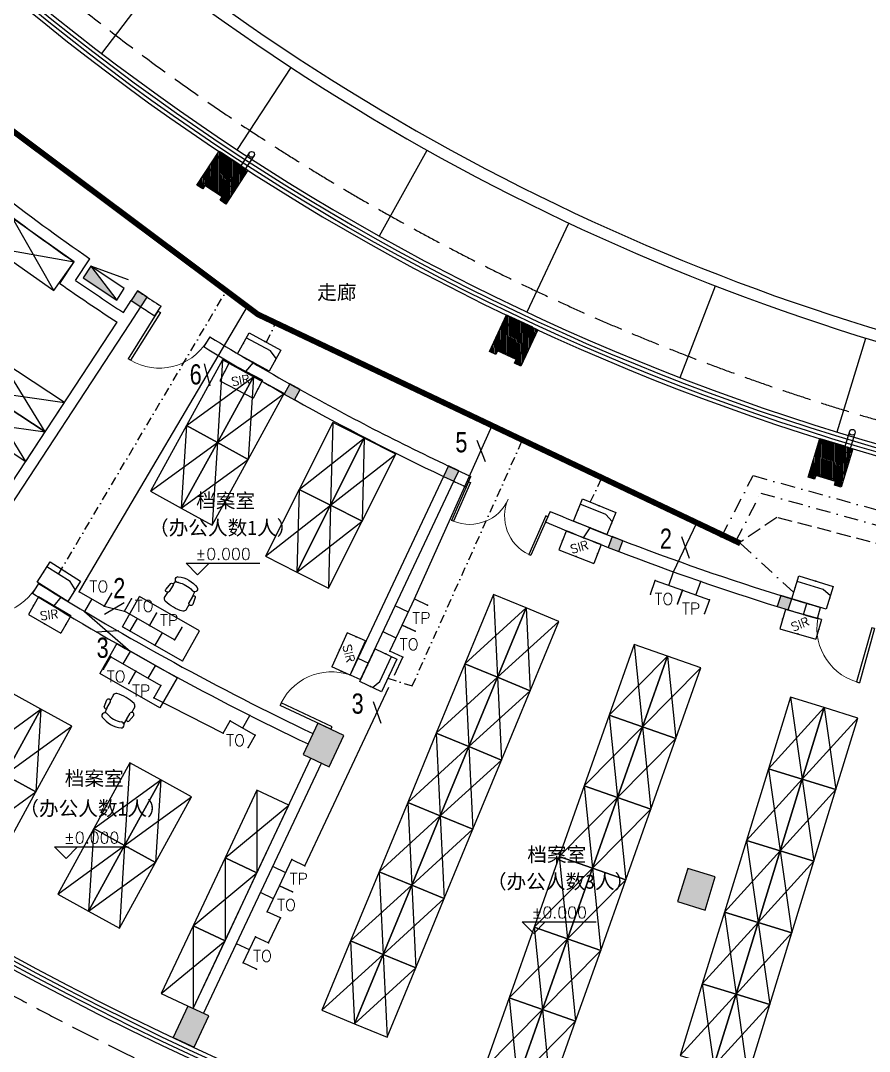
# Model space of a CAD drawing. Extents: x 13680 to 1640314, y -473492 to 65390.
# Drawn here: x 1325058 to 1339784, y -351461 to -333585 of the extents above; entities that cross this region are included whole.
import ezdxf
from ezdxf.enums import TextEntityAlignment as Align

# ---------------------------------------------------------------- set-up
doc = ezdxf.new("R2010")
doc.units = 0
doc.header["$LTSCALE"] = 1000
doc.header["$MEASUREMENT"] = 0
doc.linetypes.add('DASH', pattern=[0.35, 0.25, -0.1])
doc.linetypes.add('DASHDOT', pattern=[1, 0.5, -0.25, 0, -0.25])
for name, color, linetype in [('0-桥架', 120, 'Continuous'), ('AXIS', 1, 'Continuous'), ('COLUMN', 255, 'Continuous'), ('DIM-照明', 3, 'Continuous'), ('DM', 1, 'Continuous'), ('door', 2, 'Continuous'), ('EQUIP-通讯', 6, 'Continuous'), ('HATCH', 8, 'Continuous'), ('PUB_HATCH', 8, 'Continuous'), ('S-提资20140812', 6, 'Continuous'), ('S-消防器材提资', 2, 'Continuous'), ('TEL_TEXT', 7, 'Continuous'), ('VPIPE-雨水', 4, 'DASH'), ('WALL', 255, 'Continuous'), ('WINDOW', 2, 'Continuous'), ('WINDOW_GROUND', 21, 'Continuous'), ('WIRE-照明', 120, 'Continuous'), ('室外建筑', 8, 'Continuous'), ('装修家具', 8, 'Continuous'), ('装修家具2', 8, 'Continuous')]:
    doc.layers.add(name, color=color, linetype=linetype)
doc.layers.add('04071 FF-TXT', color=3, linetype='Continuous', lineweight=25)
doc.styles.add('_TCH_DIM_T3', font='SIMPLEX', dxfattribs={"width": 0.705882, "bigfont": 'GBCBIG'})
doc.styles.add('_TEL_DIM', font='SIMPLEX', dxfattribs={"width": 0.8, "height": 3.5, "bigfont": 'HZTXT'})
doc.styles.add('IN-C', font='')
doc.styles.add('IN-E', font='simplex.shx')
doc.styles.get("Standard").update_dxf_attribs({"font": 'haiwenrs.shx', "bigfont": 'hztxt.shx'})
doc.styles.get('IN-C').set_extended_font_data('SimSun')
doc.dimstyles.new('_TCH_ARROW&&100', dxfattribs={"dimtxt": 297.5, "dimasz": 200, "dimexe": 250, "dimexo": 300, "dimgap": 126.25, "dimtad": 1, "dimdec": 0, "dimzin": 0, "dimdsep": 46, "dimtxsty": '_TCH_DIM_T3', "dimcen": 0.09, "dimclrt": 7, "dimazin": 2, "dimtfac": 1, "dimtdec": 0, "dimtix": 1, "dimtmove": 2, "dimatfit": 3, "dimfxl": 1, "dimtolj": 1, "dimtzin": 0, "dimarcsym": 0})

# ---------------------------------------------------------------- blocks, each defined once
blk = doc.blocks.new('xfx-gz')
at = {"layer": 'S-消防器材提资'}
blk.add_hatch(color=8, dxfattribs=at).paths.add_polyline_path([(0, 240), (0, 0), (700, 0)])
at = {"layer": 'S-消防器材提资', "color": 8}
for p, q in [((678, 408), (0, 240)), ((0, 240), (700, 0))]:
    blk.add_line(p, q, dxfattribs=at)
blk.add_lwpolyline([(700, 0), (700, 240), (0, 240), (0, 0)], close=True, dxfattribs=at)
blk = doc.blocks.new('yg')
at = {"layer": 'VPIPE-雨水', "linetype": 'Continuous'}
for centre in [(418898, 264434), (429470, 259511)]:
    blk.add_circle(centre, 50, dxfattribs=at)
blk = doc.blocks.new('*D109')
at = {"layer": 'AXIS', "color": 0, "lineweight": -2, "transparency": 16777216}
for p, q in [((1303261, -332154), (1301193, -333467)), ((1305531, -335465), (1303560, -336921))]:
    blk.add_line(p, q, dxfattribs=at)
blk.add_arc((1351219, -301719), 59000, 212.59422, 216.25576, dxfattribs=at)
at = {"layer": 'AXIS', "color": 0, "transparency": 16777216}
for points in [[(1301483, -333520), (1301539, -333484), (1301404, -333333)], [(1303669, -336592), (1303616, -336631), (1303761, -336773)]]:
    blk.add_solid(points, dxfattribs=at)
at = {"layer": 'Defpoints', "color": 0, "transparency": 16777216}
for p in [(1351219, -301719), (1303515, -331994), (1302162, -334498), (1305772, -335287)]:
    blk.add_point(p, dxfattribs=at)
at = {"layer": 'AXIS', "color": 7, "transparency": 16777216, "insert": (1302779, -334918), "char_height": 297.5, "attachment_point": 5, "rotation": 304.425, "style": '_TCH_DIM_T3'}
blk.add_mtext('\\A1;4.05°', dxfattribs=at)
blk = doc.blocks.new('*D110')
at = {"layer": 'AXIS', "color": 0, "lineweight": -2, "transparency": 16777216}
for p, q in [((1305531, -335465), (1303560, -336921)), ((1308029, -338609), (1306166, -340200))]:
    blk.add_line(p, q, dxfattribs=at)
blk.add_arc((1351219, -301719), 59000, 216.6442, 220.30694, dxfattribs=at)
at = {"layer": 'AXIS', "color": 0, "transparency": 16777216}
for points in [[(1303853, -336953), (1303907, -336913), (1303761, -336773)], [(1306252, -339864), (1306201, -339907), (1306356, -340038)]]:
    blk.add_solid(points, dxfattribs=at)
at = {"layer": 'Defpoints', "color": 0, "transparency": 16777216}
for p in [(1351219, -301719), (1305772, -335287), (1304600, -337881), (1308257, -338414)]:
    blk.add_point(p, dxfattribs=at)
at = {"layer": 'AXIS', "color": 7, "transparency": 16777216, "insert": (1305245, -338257), "char_height": 297.5, "attachment_point": 5, "rotation": 308.4756, "style": '_TCH_DIM_T3'}
blk.add_mtext('\\A1;4.05°', dxfattribs=at)
blk = doc.blocks.new('*D111')
at = {"layer": 'AXIS', "color": 0, "lineweight": -2, "transparency": 16777216}
for p, q in [((1308029, -338609), (1306166, -340200)), ((1310741, -341566), (1308995, -343285))]:
    blk.add_line(p, q, dxfattribs=at)
blk.add_arc((1351219, -301719), 59000, 220.69539, 224.35579, dxfattribs=at)
at = {"layer": 'AXIS', "color": 0, "transparency": 16777216}
for points in [[(1306461, -340211), (1306511, -340168), (1306356, -340038)], [(1309057, -342944), (1309010, -342990), (1309174, -343110)]]:
    blk.add_solid(points, dxfattribs=at)
at = {"layer": 'Defpoints', "color": 0, "transparency": 16777216}
for p in [(1351219, -301719), (1308257, -338414), (1307271, -341084), (1310955, -341356)]:
    blk.add_point(p, dxfattribs=at)
at = {"layer": 'AXIS', "color": 7, "transparency": 16777216, "insert": (1307940, -341413), "char_height": 297.5, "attachment_point": 5, "rotation": 312.5256, "style": '_TCH_DIM_T3'}
blk.add_mtext('\\A1;4.05°', dxfattribs=at)
blk = doc.blocks.new('*D112')
at = {"layer": 'AXIS', "color": 0, "lineweight": -2, "transparency": 16777216}
for p, q in [((1310741, -341566), (1308995, -343285)), ((1313657, -344326), (1312036, -346164))]:
    blk.add_line(p, q, dxfattribs=at)
blk.add_arc((1351219, -301719), 59000, 224.74423, 228.40578, dxfattribs=at)
at = {"layer": 'AXIS', "color": 0, "transparency": 16777216}
for points in [[(1309290, -343275), (1309338, -343229), (1309174, -343110)], [(1312074, -345818), (1312030, -345868), (1312202, -345976)]]:
    blk.add_solid(points, dxfattribs=at)
at = {"layer": 'Defpoints', "color": 0, "transparency": 16777216}
for p in [(1351219, -301719), (1310955, -341356), (1310160, -344089), (1313855, -344101)]:
    blk.add_point(p, dxfattribs=at)
at = {"layer": 'AXIS', "color": 7, "transparency": 16777216, "insert": (1310851, -344370), "char_height": 297.5, "attachment_point": 5, "rotation": 316.575, "style": '_TCH_DIM_T3'}
blk.add_mtext('\\A1;4.05°', dxfattribs=at)
blk = doc.blocks.new('*D113')
at = {"layer": 'AXIS', "color": 0, "lineweight": -2, "transparency": 16777216}
for p, q in [((1313657, -344326), (1312036, -346164)), ((1320035, -349193), (1318690, -351241))]:
    blk.add_line(p, q, dxfattribs=at)
blk.add_arc((1351219, -301719), 59000, 228.79422, 236.50578, dxfattribs=at)
at = {"layer": 'AXIS', "color": 0, "transparency": 16777216}
for points in [[(1312330, -346133), (1312374, -346083), (1312202, -345976)], [(1318678, -350894), (1318641, -350950), (1318827, -351032)]]:
    blk.add_solid(points, dxfattribs=at)
at = {"layer": 'Defpoints', "color": 0, "transparency": 16777216}
for p in [(1351219, -301719), (1313855, -344101), (1314330, -347765), (1320199, -348943)]:
    blk.add_point(p, dxfattribs=at)
at = {"layer": 'AXIS', "color": 7, "transparency": 16777216, "insert": (1315592, -348403), "char_height": 297.5, "attachment_point": 5, "rotation": 322.65, "style": '_TCH_DIM_T3'}
blk.add_mtext('\\A1;8.1°', dxfattribs=at)
blk = doc.blocks.new('*D114')
at = {"layer": 'AXIS', "color": 0, "lineweight": -2, "transparency": 16777216}
for p, q in [((1320035, -349193), (1318690, -351241)), ((1327035, -353114), (1325992, -355330))]:
    blk.add_line(p, q, dxfattribs=at)
blk.add_arc((1351219, -301719), 59000, 236.89422, 244.60578, dxfattribs=at)
at = {"layer": 'AXIS', "color": 0, "transparency": 16777216}
for points in [[(1318976, -351169), (1319012, -351114), (1318827, -351032)], [(1325932, -354989), (1325903, -355049), (1326098, -355104)]]:
    blk.add_solid(points, dxfattribs=at)
at = {"layer": 'Defpoints', "color": 0, "transparency": 16777216}
for p in [(1351219, -301719), (1320199, -348943), (1321186, -352503), (1327163, -352842)]:
    blk.add_point(p, dxfattribs=at)
at = {"layer": 'AXIS', "color": 7, "transparency": 16777216, "insert": (1322525, -352957), "char_height": 297.5, "attachment_point": 5, "rotation": 330.75, "style": '_TCH_DIM_T3'}
blk.add_mtext('\\A1;8.1°', dxfattribs=at)
blk = doc.blocks.new('*D115')
at = {"layer": 'AXIS', "color": 0, "lineweight": -2, "transparency": 16777216}
for p, q in [((1327035, -353114), (1325992, -355330)), ((1334518, -356008), (1333797, -358350))]:
    blk.add_line(p, q, dxfattribs=at)
blk.add_arc((1351219, -301719), 59000, 244.99422, 252.70578, dxfattribs=at)
at = {"layer": 'AXIS', "color": 0, "transparency": 16777216}
for points in [[(1326265, -355219), (1326293, -355159), (1326098, -355104)], [(1333690, -358020), (1333670, -358084), (1333871, -358111)]]:
    blk.add_solid(points, dxfattribs=at)
at = {"layer": 'Defpoints', "color": 0, "transparency": 16777216}
for p in [(1351219, -301719), (1327163, -352842), (1334606, -355722), (1328641, -356228)]:
    blk.add_point(p, dxfattribs=at)
at = {"layer": 'AXIS', "color": 7, "transparency": 16777216, "insert": (1330031, -356489), "char_height": 297.5, "attachment_point": 5, "rotation": 338.85, "style": '_TCH_DIM_T3'}
blk.add_mtext('\\A1;8.1°', dxfattribs=at)
blk = doc.blocks.new('*D116')
at = {"layer": 'AXIS', "color": 0, "lineweight": -2, "transparency": 16777216}
for p, q in [((1334518, -356008), (1333797, -358350)), ((1338394, -357052), (1337840, -359439))]:
    blk.add_line(p, q, dxfattribs=at)
blk.add_arc((1351219, -301719), 59000, 253.09422, 256.75577, dxfattribs=at)
at = {"layer": 'AXIS', "color": 0, "transparency": 16777216}
for points in [[(1334052, -358202), (1334072, -358138), (1333871, -358111)], [(1337710, -359118), (1337695, -359183), (1337897, -359196)]]:
    blk.add_solid(points, dxfattribs=at)
at = {"layer": 'Defpoints', "color": 0, "transparency": 16777216}
for p in [(1351219, -301719), (1334606, -355722), (1338461, -356760), (1335204, -358504)]:
    blk.add_point(p, dxfattribs=at)
at = {"layer": 'AXIS', "color": 7, "transparency": 16777216, "insert": (1335946, -358423), "char_height": 297.5, "attachment_point": 5, "rotation": 344.925, "style": '_TCH_DIM_T3'}
blk.add_mtext('\\A1;4.05°', dxfattribs=at)
blk = doc.blocks.new('*D117')
at = {"layer": 'AXIS', "color": 0, "lineweight": -2, "transparency": 16777216}
for p, q in [((1338394, -357052), (1337840, -359439)), ((1342334, -357820), (1341950, -360240))]:
    blk.add_line(p, q, dxfattribs=at)
blk.add_arc((1351219, -301719), 59000, 257.14422, 260.80566, dxfattribs=at)
at = {"layer": 'AXIS', "color": 0, "transparency": 16777216}
for points in [[(1338084, -359273), (1338099, -359208), (1337897, -359196)], [(1341797, -359928), (1341787, -359994), (1341989, -359993)]]:
    blk.add_solid(points, dxfattribs=at)
at = {"layer": 'Defpoints', "color": 0, "transparency": 16777216}
for p in [(1351219, -301719), (1338461, -356760), (1342381, -357524), (1339255, -359494)]:
    blk.add_point(p, dxfattribs=at)
at = {"layer": 'AXIS', "color": 7, "transparency": 16777216, "insert": (1339989, -359361), "char_height": 297.5, "attachment_point": 5, "rotation": 348.9749, "style": '_TCH_DIM_T3'}
blk.add_mtext('\\A1;4.05°', dxfattribs=at)
blk = doc.blocks.new('*D118')
at = {"layer": 'AXIS', "color": 0, "lineweight": -2, "transparency": 16777216}
for p, q in [((1294419, -301719), (1291169, -301719)), ((1342334, -357820), (1341825, -361030))]:
    blk.add_line(p, q, dxfattribs=at)
blk.add_arc((1351219, -301719), 59800, 180.19165, 260.80826, dxfattribs=at)
at = {"layer": 'AXIS', "color": 0, "transparency": 16777216}
for points in [[(1291386, -301920), (1291453, -301919), (1291419, -301719)], [(1341672, -360719), (1341662, -360784), (1341864, -360783)]]:
    blk.add_solid(points, dxfattribs=at)
at = {"layer": 'Defpoints', "color": 0, "transparency": 16777216}
for p in [(1294719, -301719), (1351219, -301719), (1297937, -328868), (1342381, -357524)]:
    blk.add_point(p, dxfattribs=at)
at = {"layer": 'AXIS', "color": 7, "transparency": 16777216, "insert": (1305956, -340378), "char_height": 297.5, "attachment_point": 5, "rotation": 310.5, "style": '_TCH_DIM_T3'}
blk.add_mtext('\\A1;81°', dxfattribs=at)
blk = doc.blocks.new('$DorLib2D$00000001')
for p, q in [((0.45, 0.975), (0.5, 0.975)), ((0.45, 0), (0.45, 0.975)), ((0.5, 0), (0.5, 0.975)), ((0.5, 0), (0.45, 0))]:
    blk.add_line(p, q)
at = {"lineweight": 13}
blk.add_arc((0.475, 0), 0.975, 91.4693, 180, dxfattribs=at)
blk = doc.blocks.new('$DorLib2D$00000002')
for p, q in [((-0.5, 0), (-0.5, 0.4875)), ((-0.475, 0.4875), (-0.5, 0.4875)), ((-0.475, 0), (-0.475, 0.4875)), ((0.475, 0), (0.475, 0.4875)), ((0.475, 0.4875), (0.5, 0.4875)), ((0.5, 0), (0.5, 0.4875)), ((-0.5, 0), (-0.475, 0)), ((0.5, 0), (0.475, 0))]:
    blk.add_line(p, q)
at = {"lineweight": 13}
for centre, start, end in [((-0.4875, 0), 0, 88.53072), ((0.4875, 0), 91.46928, 180)]:
    blk.add_arc(centre, 0.4875, start, end, dxfattribs=at)
blk = doc.blocks.new('_FZH')
blk.add_lwpolyline([(-0.5, -0.5), (0.5, -0.5), (0.5, 0.5), (-0.5, 0.5)], close=True)
at = {"layer": 'PUB_HATCH'}
blk.add_solid([(-0.5, -0.5), (0.5, -0.5), (-0.5, 0.5), (0.5, 0.5)], dxfattribs=at)
blk = doc.blocks.new('A$C746E4A17')
at = {"layer": 'WALL'}
h = blk.add_hatch(dxfattribs=at)
h.set_pattern_fill('ANSI31', color=8, scale=15)
h.set_pattern_definition([(45, (0, 0), (-16.83798, 16.83798), [])])
h.paths.add_polyline_path([(7582, -7466), (7582, -6866), (6952, -6866), (6952, -6986), (6952, -7346), (6952, -7466)])
h.paths.add_polyline_path([(7956, -1587), (8040, -993), (7417, -904), (7400, -1023), (7349, -1379), (7332, -1498)])
h.paths.add_polyline_path([(8450, -15501), (8576, -16088), (7892, -16235), (7867, -16118), (7935, -16103), (7859, -15751), (7791, -15766), (7766, -15649)])
h.paths.add_polyline_path([(12385, -26364), (12670, -26892), (12054, -27224), (11997, -27119), (12058, -27085), (11887, -26769), (11826, -26802), (11769, -26696)])
h.paths.add_polyline_path([(7664, -9712), (7707, -10310), (7008, -10360), (7000, -10240), (7070, -10235), (7044, -9876), (6974, -9881), (6966, -9762)])
h.paths.add_polyline_path([(10015, -21024), (10223, -21587), (9566, -21830), (9525, -21717), (9590, -21693), (9466, -21355), (9400, -21379), (9359, -21267)])
h.paths.add_polyline_path([(10030, 6841), (10238, 7404), (9581, 7646), (9539, 7533), (9605, 7509), (9480, 7171), (9415, 7196), (9373, 7083)])
h.paths.add_polyline_path([(15454, 17042), (15811, 17524), (15247, 17940), (15176, 17844), (15232, 17802), (15019, 17512), (14962, 17554), (14891, 17457)])
h.paths.add_polyline_path([(8437, 1220), (8564, 1806), (7879, 1954), (7854, 1836), (7922, 1822), (7847, 1470), (7778, 1484), (7753, 1367)])
h.paths.add_polyline_path([(12357, 12089), (12642, 12617), (12026, 12949), (11969, 12844), (12030, 12810), (11859, 12494), (11798, 12527), (11741, 12421)])
at = {"layer": 'WALL', "color": 2}
for points in [[(8450, -15501), (8576, -16088), (7892, -16235), (7867, -16118), (7935, -16103), (7859, -15751), (7791, -15766), (7766, -15649), (8450, -15501)], [(10015, -21024), (10223, -21587), (9566, -21830), (9525, -21717), (9590, -21693), (9466, -21355), (9400, -21379), (9359, -21267), (10015, -21024)], [(12385, -26364), (12670, -26892), (12054, -27224), (11997, -27119), (12058, -27085), (11887, -26769), (11826, -26802), (11769, -26696), (12385, -26364)]]:
    blk.add_lwpolyline(points, dxfattribs=at)
blk = doc.blocks.new('bg')
blk.add_lwpolyline([(2, 2), (0, 0), (-2, 2), (10.82, 2)])
at = {"color": 7, "style": 'IN-E'}
blk.add_attdef('LEVEL', (2, 2.61), '', height=2, dxfattribs=at)
blk = doc.blocks.new('A$C44F7551D')
at = {"layer": '装修家具', "color": 8}
for p, q in [((0, 400), (850, 0)), ((850, 400), (0, 0))]:
    blk.add_line(p, q, dxfattribs=at)
blk.add_lwpolyline([(0, 400), (0, 0), (850, 0), (850, 400)], close=True, dxfattribs=at)
blk = doc.blocks.new('A$C6DCB248D')
at = {"layer": '装修家具', "color": 8}
for p, q in [((50, 1272), (50, 672)), ((50, 1272), (50, 672)), ((1250, 1272), (50, 1272)), ((50, 1272), (100, 1272)), ((1250, 1272), (1250, 672)), ((1250, 672), (50, 672))]:
    blk.add_line(p, q, dxfattribs=at)
at = {"layer": '装修家具2', "color": 8}
for p, q in [((435, 471), (437, 366)), ((865, 471), (863, 366)), ((403, 207), (380, 334)), ((456, 212), (452, 341)), ((453, 202), (460, 126)), ((847, 202), (840, 126)), ((844, 212), (848, 341)), ((897, 207), (920, 334))]:
    blk.add_line(p, q, dxfattribs=at)
for centre, radius, start, end in [((650, -168), 708, 75.758, 104.242), ((417, 332), 36.8, 14.0068, 176.4868), ((503, 453), 70.3, 112.4327, 165.4917), ((797, 453), 70.3, 14.5083, 67.5673), ((883, 332), 36.8, 3.5132, 165.9932), ((429, 218), 27.9, 202.2235, 347.7173), ((871, 218), 27.9, 192.2827, 337.7765), ((488, 82), 51.9, 60.3175, 238.735), ((650, 489), 489, 247.2611, 292.7389), ((650, 497), 394, 249.7134, 290.2866), ((812, 82), 51.9, 301.265, 119.6825)]:
    blk.add_arc(centre, radius, start, end, dxfattribs=at)
blk = doc.blocks.new('$equip$00001847')
for p, q in [((-0.5, 0.499), (-0.5, 0.999)), ((0.5, 0.999), (0.5, 0.499)), ((0.5, 0.499), (-0.5, 0.499)), ((0, 0.5), (0, 0))]:
    blk.add_line(p, q)
for p in [(-0.5, 0.999), (0.5, 0.999), (-0.5, 0.499), (0.5, 0.499), (0, 0)]:
    blk.add_point(p)
at = {"color": 7, "style": '_TEL_DIM'}
blk.add_attdef('$TEXT$', text='', height=0.4, dxfattribs=at).set_placement((0, 0.999), align=Align.MIDDLE_CENTER)
at = {"color": 7, "style": '_TEL_DIM', "flags": 1}
blk.add_attdef('A', text='', height=0.00002, dxfattribs=at).set_placement((0, 0), align=Align.MIDDLE_CENTER)
blk = doc.blocks.new('$TelecSys$00000095')
blk.add_line((0.4, 0.4), (-0.4, -0.4))
at = {"width": 0.8}
blk.add_attdef('N', text='', height=1, dxfattribs=at).set_placement((-0.017, 1.056), align=Align.MIDDLE)
blk = doc.blocks.new('$equip$00001876')
at = {"color": 0, "linetype": 'Continuous'}
blk.add_lwpolyline([(-0.625, 0.415), (0.625, 0.415), (0.625, -0.415), (-0.625, -0.415)], close=True, dxfattribs=at)
blk.add_lwpolyline([(0.625, 0.075), (0.325, 0.215), (-0.625, 0.215)], dxfattribs=at)
for p in [(0, 0.415), (-0.625, 0), (0.625, 0), (0, -0.415)]:
    blk.add_point(p)
at = {"layer": 'TEL_TEXT', "style": '_TEL_DIM', "flags": 1}
blk.add_attdef('A', text='', height=0.00002, dxfattribs=at).set_placement((0, 0), align=Align.MIDDLE_CENTER)
blk = doc.blocks.new('$equip$00001889')
for p, q in [((-0.65, 0.35), (-0.65, -0.35)), ((0.65, 0.35), (-0.65, 0.35)), ((0.65, 0.35), (0.65, -0.35)), ((-0.65, -0.35), (0.65, -0.35))]:
    blk.add_line(p, q)
for p in [(-0.65, 0), (0, 0.35), (0.65, 0), (0, -0.35)]:
    blk.add_point(p)
at = {"color": 7, "style": '_TEL_DIM'}
blk.add_attdef('$TEXT$', text='', height=0.3, dxfattribs=at).set_placement((-0.02, -0.003), align=Align.MIDDLE_CENTER)
at = {"color": 7, "style": '_TEL_DIM', "flags": 1}
blk.add_attdef('A', text='', height=0.00002, dxfattribs=at).set_placement((0, 0), align=Align.MIDDLE_CENTER)

msp = doc.modelspace()

# ---------------------------------------------------------------- linework, layer by layer
at = {"layer": '0-桥架', "color": 120, "const_width": 100}
msp.add_lwpolyline([(1320872.484, -332468.666), (1329174.298, -338679.161), (1337546.651, -342651.458)], dxfattribs=at)
at = {"layer": 'DM', "color": 6, "linetype": 'ByBlock'}
for p, q in [((1329025.117, -335876.89), (1328856.001, -336139.797)), ((1328939.778, -336193.753), (1329109.041, -335930.941)), ((1339440.587, -340709.939), (1339349.523, -341008.984)), ((1339444.832, -341038.066), (1339536.065, -340739.073))]:
    msp.add_line(p, q, dxfattribs=at)
for centre in [(1329067.153, -335903.963), (1328895.62, -336170.298), (1339488.41, -340724.532), (1339395.954, -341027.534)]:
    msp.add_circle(centre, 50, dxfattribs=at)
at = {"layer": 'WALL', "color": 0}
for p, q in [((1325738.231, -338143.868), (1325985.573, -337767.325)), ((1326012.616, -338090.441), (1326259.553, -337714.515)), ((1327089.223, -338272.88), (1327089.286, -338272.785)), ((1326842.163, -338648.994), (1326979.419, -338440.042)), ((1326954.422, -338842.379), (1327146.58, -338549.847)), ((1327388.247, -338706.545), (1327494.662, -338537.19)), ((1324344.109, -342451.917), (1326732.358, -338816.155)), ((1324511.271, -342561.722), (1326954.422, -338842.379)), ((1328341.379, -339069.234), (1328234.964, -339238.588)), ((1332395.232, -341489.233), (1330777.258, -344927.603)), ((1330958.223, -345012.759), (1332576.197, -341574.389)), ((1332790.711, -341673.909), (1332871.384, -341490.87)), ((1334243.98, -342095.832), (1334163.307, -342278.872)), ((1325369.887, -343345.994), (1325262.642, -343514.821)), ((1338882.787, -343954.395), (1338936.684, -343761.781)), ((1330777.258, -344927.603), (1330958.223, -345012.759)), ((1328052.283, -350718.469), (1330096.024, -346375.299)), ((1328233.249, -350803.624), (1330276.989, -346460.455))]:
    msp.add_line(p, q, dxfattribs=at)
for centre, radius, start, end in [((1349975.545, -303522.857), 41611.509, 232.5053175, 235.2540789), ((1349975.545, -303522.857), 41811.509, 232.6428619, 234.9868258), ((1353369.657, -298355.814), 48441.561, 235.221359, 236.6408609), ((1353369.657, -298355.814), 48241.561, 235.4528322, 236.6406157), ((1351220.004, -301719.42), 43800, 236.5691875, 236.6999999), ((1351220.004, -301719.42), 43800, 236.6999999, 237.2023006), ((1351220.004, -301719.42), 44000, 236.8302177, 237.2052738), ((1351220.004, -301719.42), 43800, 238.5104518, 240.7504769), ((1351220.004, -301719.42), 44000, 238.5074786, 240.6202656), ((1351220.004, -301719.42), 43800, 240.7504769, 244.7999999), ((1351220.004, -301719.42), 44000, 240.8807012, 244.6697821), ((1351220.004, -301719.42), 43800, 244.7999999, 245.2336892), ((1351220.004, -301719.42), 44000, 244.9302177, 245.2381493), ((1351220.004, -301719.42), 43800, 247.1959693, 248.8492435), ((1351220.004, -301719.42), 44000, 247.1915092, 248.7190257), ((1351220.004, -301719.42), 43800, 248.8492435, 252.8999999), ((1351220.004, -301719.42), 44000, 248.9794613, 252.7697822), ((1351220.004, -301719.423), 49000, 238.1597023, 244.5076712), ((1351220.004, -301719.423), 49200, 238.1573255, 244.5082666), ((1351220.004, -301719.42), 43800, 252.8999999, 253.7134682), ((1351220.004, -301719.42), 44000, 253.0302177, 253.7164414)]:
    msp.add_arc(centre, radius, start, end, dxfattribs=at)
at = {"layer": 'WINDOW'}
for radius, start, end in [(55000, 179.5833214, 261.4156146), (54933, 179.6526966, 261.3462394), (40867, 179.5331502, 261.4657858), (40800, 179.4382911, 261.560645), (54867, 179.7212014, 261.2777346), (54800, 179.7909126, 261.2080234), (41000, 179.7205305, 261.2784055), (40933, 179.6262886, 261.3726474)]:
    msp.add_arc((1351220.004, -301719.42), radius, start, end, dxfattribs=at)
at = {"layer": 'WIRE-照明', "linetype": 'DASHDOT', "ltscale": 0.3}
for p, q in [((1325716.513, -343184.143), (1328627.846, -338270.367)), ((1329323.824, -339162.639), (1329483.589, -338825.906)), ((1331851.352, -345123.394), (1333790.959, -340803.518)), ((1334942.427, -341934.858), (1335143.418, -341511.235)), ((1331429.352, -344986.493), (1331851.352, -345123.394))]:
    msp.add_line(p, q, dxfattribs=at)
at = {"layer": 'WIRE-照明'}
for p, q in [((1326199.547, -343273.864), (1328992.488, -338543.151)), ((1328964.947, -339670.228), (1329098.535, -339512.524)), ((1331891.69, -343615.027), (1333241.455, -340608.841)), ((1336388.442, -343144.35), (1336792.141, -342293.478)), ((1334825.579, -342553.617), (1334940.524, -342381.85)), ((1325639.157, -343732.365), (1325763.564, -343585.499)), ((1338639.544, -343885.152), (1338697.429, -343691.139)), ((1326168.741, -343831.584), (1326964.28, -344524.794)), ((1330909.939, -344639.897), (1331093.117, -344726.095))]:
    msp.add_line(p, q, dxfattribs=at)
at = {"layer": 'WIRE-照明', "linetype": 'DASHDOT', "ltscale": 0.5}
for p, q in [((1337214.789, -342546.791), (1337765.85, -341475.795)), ((1337765.85, -341475.795), (1340816.044, -342316.802)), ((1337468.692, -342614.471), (1337898.56, -341779.017)), ((1337898.56, -341779.017), (1340728.091, -342559.182)), ((1337546.651, -342651.458), (1338472.63, -343500.319))]:
    msp.add_line(p, q, dxfattribs=at)
at = {"layer": 'WIRE-照明', "linetype": 'DASH'}
for p, q in [((1338179.248, -342199.492), (1337527.157, -342642.209)), ((1340477.698, -342800.535), (1338179.248, -342199.492))]:
    msp.add_line(p, q, dxfattribs=at)
at = {"layer": 'WIRE-照明', "linetype": 'Continuous'}
for p, q in [((1326509.596, -343739.02), (1326860.7, -343827.929)), ((1331545.927, -344936.968), (1331692.117, -344626.299)), ((1329990.655, -348242.09), (1331447.626, -345145.869)), ((1327367.575, -345330.619), (1328570.547, -345943.566)), ((1329361.196, -349579.758), (1329564.876, -349146.917))]:
    msp.add_line(p, q, dxfattribs=at)
at = {"layer": '室外建筑'}
for p, q in [((1326467.363, -334153.149), (1327498.723, -332801.744)), ((1328819.871, -335820.36), (1329753.211, -334399.488)), ((1331284.255, -337317.257), (1332114.911, -335834.013)), ((1333848.208, -338636.364), (1334572.033, -337098.158)), ((1336498.92, -339771.092), (1337112.298, -338185.605)), ((1339223.158, -340715.775), (1339723.026, -339090.927))]:
    msp.add_line(p, q, dxfattribs=at)
for points in [[(1325362.708, -331048.761, 0.141016649), (1344905.958, -340306.242), (1344640.016, -341985.334)], [(1325494.97, -330898.739, 0.142321092), (1345134.703, -340140.497), (1344837.477, -342017.105)]]:
    msp.add_lwpolyline(points, format="xyb", dxfattribs=at)
at = {"layer": '室外建筑', "linetype": 'DASH', "ltscale": 2}
for radius, start, end in [(55400, 179.1726169, 261.8263191), (40400, 178.8653855, 262.1335564)]:
    msp.add_arc((1351220.004, -301719.42), radius, start, end, dxfattribs=at)

# ---------------------------------------------------------------- block references
at = {"layer": '04071 FF-TXT', "color": 9}
ref = msp.add_blockref('bg', (1328128.728, -343195.79), dxfattribs=dict(at, xscale=100, yscale=100, zscale=100))
ref.add_attrib('LEVEL', '%%P0.000', (1328090.999, -342935.25), dxfattribs={"layer": '0', "color": 7, "height": 200, "style": 'IN-E'})
ref = msp.add_blockref('bg', (1325848.336, -348114.507), dxfattribs=dict(at, xscale=100, yscale=100, zscale=100))
ref.add_attrib('LEVEL', '%%P0.000', (1325810.607, -347853.968), dxfattribs={"layer": '0', "color": 7, "height": 200, "style": 'IN-E'})
ref = msp.add_blockref('bg', (1333961.418, -349413.336), dxfattribs=dict(at, xscale=100, yscale=100, zscale=100))
ref.add_attrib('LEVEL', '%%P0.000', (1333923.688, -349152.796), dxfattribs={"layer": '0', "color": 7, "height": 200, "style": 'IN-E'})
at = {"layer": 'COLUMN'}
for p, xscale, yscale, zscale, rotation in [((1328545.361, -336238.264), 399.9999999999924, 600.0000000001746, 600.0000000001679, 326.6999999422566), ((1333635.319, -339088.778), 400.0000000000269, 600, 599.9999999999907, 334.7999999422599), ((1339076.138, -341193.672), 400.0000000001024, 600, 600.0000000000082, 342.8999999422628), ((1330314.24, -346146.429), 500.0000000000087, 600, 599.9999999999907, 334.7999999422659), ((1336782.624, -348648.857), 499.9999999999271, 600, 600.0000000000082, 342.8999999422697), ((1328015.032, -351032.495), 400.0000000000269, 600, 599.9999999999907, 334.7999999422599)]:
    msp.add_blockref('_FZH', p, dxfattribs=dict(at, xscale=xscale, yscale=yscale, zscale=zscale, rotation=rotation))
at = {"layer": 'COLUMN', "linetype": 'ByBlock'}
for p, xscale, yscale, zscale, rotation in [((1327117.902, -338411.363), 200.0000000000129, 200.0000000000129, 200.0000000000129, 326.6999999422797), ((1329769.774, -340022.309), 199.9999999999784, 199.9999999999784, 199.9999999999784, 60.75333748686359), ((1332528.293, -341441.328), 199.9999999999576, 199.9999999999576, 199.9999999999576, 334.7999999422155), ((1335379.868, -342662.064), 200.0000000000399, 200.0000000000399, 200.0000000000399, 338.8492434832506), ((1338311.633, -343678.734), 199.9999999999827, 199.9999999999827, 199.9999999999827, 342.8999999422131)]:
    msp.add_blockref('_FZH', p, dxfattribs=dict(at, xscale=xscale, yscale=yscale, zscale=zscale, rotation=rotation))
at = {"layer": 'DIM-照明'}
ref = msp.add_blockref('$TelecSys$00000095', (1328292.504, -339728.792), dxfattribs=dict(at, xscale=350, yscale=350, zscale=350, rotation=59.44304710328404))
ref.add_attrib('N', '6', dxfattribs={"layer": '0', "color": 7, "height": 350, "width": 0.8}).set_placement((1328096.089, -339719.443), align=Align.MIDDLE)
ref = msp.add_blockref('$TelecSys$00000095', (1333045.769, -341044.671), dxfattribs=dict(at, xscale=350, yscale=350, zscale=350, rotation=65.8201132128856))
ref.add_attrib('N', '5', dxfattribs={"layer": '0', "color": 7, "height": 350, "width": 0.8}).set_placement((1332706.241, -340898.908), align=Align.MIDDLE)
ref = msp.add_blockref('$TelecSys$00000095', (1336590.292, -342718.914), dxfattribs=dict(at, xscale=350, yscale=350, zscale=350, rotation=64.6178086271589))
ref.add_attrib('N', '2', dxfattribs={"layer": '0', "color": 7, "height": 350, "width": 0.8}).set_placement((1336253.896, -342566.059), align=Align.MIDDLE)
ref = msp.add_blockref('$TelecSys$00000095', (1326685.148, -343783.474), dxfattribs=dict(at, xscale=350, yscale=350, zscale=350, rotation=345.7899759430982))
ref.add_attrib('N', '2', dxfattribs={"layer": '0', "color": 7, "height": 350, "width": 0.8}).set_placement((1326769.927, -343423.837), align=Align.MIDDLE)
ref = msp.add_blockref('$TelecSys$00000095', (1326566.51, -344178.189), dxfattribs=dict(at, xscale=350, yscale=350, zscale=350, rotation=318.9320632051042))
ref.add_attrib('N', '3', dxfattribs={"layer": '0', "color": 7, "height": 350, "width": 0.8}).set_placement((1326481.315, -344460.595), align=Align.MIDDLE)
ref = msp.add_blockref('$TelecSys$00000095', (1331243.21, -345580.276), dxfattribs=dict(at, xscale=350, yscale=350, zscale=350, rotation=64.80000039350975))
ref.add_attrib('N', '3', dxfattribs={"layer": '0', "color": 7, "height": 350, "width": 0.8}).set_placement((1330906.33, -345428.491), align=Align.MIDDLE)
at = {"layer": 'door', "zscale": 200}
for name, p, xscale, yscale, rotation in [('$DorLib2D$00000001', (1327864.813, -338887.889), 999.9999999999833, 999.9999999999833, 147.8563761877622), ('$DorLib2D$00000002', (1333517.346, -341884.871), 1499.99999999999, 1499.99999999999, 156.2148292529571), ('$DorLib2D$00000001', (1324894.217, -343162.31), 999.9999999999899, 999.9999999999899, 147.5750413283081), ('$DorLib2D$00000001', (1339391.241, -343992.821), -1000.000000000008, 1000, 164.3675437735686), ('$DorLib2D$00000001', (1330654.851, -345422.594), -999.9999999999944, 1000, 64.79999994227263)]:
    msp.add_blockref(name, p, dxfattribs=dict(at, xscale=xscale, yscale=yscale, rotation=rotation))
at = {"layer": 'EQUIP-通讯'}
for p, xscale, yscale, zscale, rotation in [((1329197.644, -339330.223), 499.9999999999831, 499.9999999999831, 499.9999999999831, 331.4688958683679), ((1335018.436, -342189.533), 499.9999999999027, 499.9999999999027, 499.9999999999027, 337.9459207543754), ((1325722.925, -343315.063), 499.9999999999831, 499.9999999999831, 499.9999999999831, 327.9011804701304), ((1338797.588, -343504.661), 499.9999999999556, 499.9999999999556, 499.9999999999556, 343.2998541604781), ((1331263.333, -344851.708), 499.9999999999832, 499.9999999999832, 499.9999999999832, 244.9194992643822)]:
    msp.add_blockref('$equip$00001876', p, dxfattribs=dict(at, xscale=xscale, yscale=yscale, zscale=zscale, rotation=rotation))
ref = msp.add_blockref('$equip$00001889', (1328884.11, -339825.439), dxfattribs=dict(at, xscale=500.0000000000388, yscale=500.0000000000388, zscale=500.0000000000388, rotation=332.4885220571819))
ref.add_attrib('$TEXT$', 'SIR', dxfattribs={"layer": '0', "color": 7, "height": 150, "rotation": 9.6476065, "style": '_TEL_DIM'}).set_placement((1328874.509, -339822.214), align=Align.MIDDLE_CENTER)
ref = msp.add_blockref('$equip$00001889', (1334762.766, -342716.956), dxfattribs=dict(at, xscale=499.9999999999897, yscale=499.9999999999897, zscale=499.9999999999897, rotation=338.9655469431739))
ref.add_attrib('$TEXT$', 'SIR', dxfattribs={"layer": '0', "color": 7, "height": 150, "rotation": 16.1246314, "style": '_TEL_DIM'}).set_placement((1334752.863, -342714.835), align=Align.MIDDLE_CENTER)
ref = msp.add_blockref('$equip$00001847', (1336388.442, -343144.35), dxfattribs=dict(at, xscale=500, yscale=500, zscale=500, rotation=160.3008689833917))
ref.add_attrib('$TEXT$', 'TO', dxfattribs={"layer": '0', "color": 7, "height": 200, "style": '_TEL_DIM'}).set_placement((1336220.07, -343614.617), align=Align.MIDDLE_CENTER)
ref = msp.add_blockref('$equip$00001847', (1326168.741, -343831.584), dxfattribs=dict(at, xscale=500, yscale=500, zscale=500, rotation=330.2504217735951))
ref.add_attrib('$TEXT$', 'TO', dxfattribs={"layer": '0', "color": 7, "height": 200, "style": '_TEL_DIM'}).set_placement((1326416.598, -343397.917), align=Align.MIDDLE_CENTER)
ref = msp.add_blockref('$equip$00001847', (1336859.18, -343312.89), dxfattribs=dict(at, xscale=500.0000000001039, yscale=500.0000000001039, zscale=500.0000000001039, rotation=160.3008689833923))
ref.add_attrib('$TEXT$', 'TP', dxfattribs={"layer": '0', "color": 7, "height": 200, "style": '_TEL_DIM'}).set_placement((1336690.808, -343783.158), align=Align.MIDDLE_CENTER)
ref = msp.add_blockref('$equip$00001847', (1331559.49, -343735.001), dxfattribs=dict(at, xscale=499.9999999999999, yscale=499.9999999999999, zscale=499.9999999999999, rotation=244.7999981390448))
ref.add_attrib('$TEXT$', 'TP', dxfattribs={"layer": '0', "color": 7, "height": 200, "style": '_TEL_DIM'}).set_placement((1332011.452, -343947.678), align=Align.MIDDLE_CENTER)
ref = msp.add_blockref('$equip$00001889', (1325563.006, -343895.066), dxfattribs=dict(at, xscale=500.0000000000387, yscale=500.0000000000387, zscale=500.0000000000387, rotation=329.5747294222194))
ref.add_attrib('$TEXT$', 'SIR', dxfattribs={"layer": '0', "color": 7, "height": 150, "rotation": 6.7338139, "style": '_TEL_DIM'}).set_placement((1325553.581, -343891.358), align=Align.MIDDLE_CENTER)
ref = msp.add_blockref('$equip$00001847', (1326953.946, -344168.598), dxfattribs=dict(at, xscale=500, yscale=500, zscale=500, rotation=330.2504217735951))
ref.add_attrib('$TEXT$', 'TO', dxfattribs={"layer": '0', "color": 7, "height": 200, "style": '_TEL_DIM'}).set_placement((1327201.804, -343734.93), align=Align.MIDDLE_CENTER)
ref = msp.add_blockref('$equip$00001847', (1327388.048, -344416.703), dxfattribs=dict(at, xscale=500, yscale=500, zscale=500, rotation=330.2504217735951))
ref.add_attrib('$TEXT$', 'TP', dxfattribs={"layer": '0', "color": 7, "height": 200, "style": '_TEL_DIM'}).set_placement((1327635.905, -343983.036), align=Align.MIDDLE_CENTER)
ref = msp.add_blockref('$equip$00001889', (1338592.246, -344053.639), dxfattribs=dict(at, xscale=500.0000000000876, yscale=500.0000000000876, zscale=500.0000000000876, rotation=344.3194803492919))
ref.add_attrib('$TEXT$', 'SIR', dxfattribs={"layer": '0', "color": 7, "height": 150, "rotation": 21.4785648, "style": '_TEL_DIM'}).set_placement((1338582.188, -344052.451), align=Align.MIDDLE_CENTER)
ref = msp.add_blockref('$equip$00001847', (1331346.6, -344187.415), dxfattribs=dict(at, xscale=500, yscale=500, zscale=500, rotation=244.7999981390448))
ref.add_attrib('$TEXT$', 'TO', dxfattribs={"layer": '0', "color": 7, "height": 200, "style": '_TEL_DIM'}).set_placement((1331798.562, -344400.092), align=Align.MIDDLE_CENTER)
ref = msp.add_blockref('$equip$00001889', (1330750.144, -344568.549), dxfattribs=dict(at, xscale=500.0000000000387, yscale=500.0000000000387, zscale=500.0000000000387, rotation=245.9391254531962))
ref.add_attrib('$TEXT$', 'SIR', dxfattribs={"layer": '0', "color": 7, "height": 150, "rotation": 283.0982099, "style": '_TEL_DIM'}).set_placement((1330752.785, -344558.771), align=Align.MIDDLE_CENTER)
ref = msp.add_blockref('$equip$00001847', (1326964.28, -344524.794), dxfattribs=dict(at, xscale=500, yscale=500, zscale=500, rotation=150.2504217735872))
ref.add_attrib('$TEXT$', 'TO', dxfattribs={"layer": '0', "color": 7, "height": 200, "style": '_TEL_DIM'}).set_placement((1326716.423, -344958.462), align=Align.MIDDLE_CENTER)
ref = msp.add_blockref('$equip$00001847', (1327398.381, -344772.899), dxfattribs=dict(at, xscale=499.9999999999999, yscale=499.9999999999999, zscale=499.9999999999999, rotation=150.2504217735872))
ref.add_attrib('$TEXT$', 'TP', dxfattribs={"layer": '0', "color": 7, "height": 200, "style": '_TEL_DIM'}).set_placement((1327150.524, -345206.567), align=Align.MIDDLE_CENTER)
ref = msp.add_blockref('$equip$00001847', (1329035.455, -345633.951), dxfattribs=dict(at, xscale=500.0000000000001, yscale=500.0000000000001, zscale=500.0000000000001, rotation=150.2504217735872))
ref.add_attrib('$TEXT$', 'TO', dxfattribs={"layer": '0', "color": 7, "height": 200, "style": '_TEL_DIM'}).set_placement((1328787.598, -346067.618), align=Align.MIDDLE_CENTER)
ref = msp.add_blockref('$equip$00001847', (1329432.249, -348255.62), dxfattribs=dict(at, xscale=500.0000000000001, yscale=500.0000000000001, zscale=500.0000000000001, rotation=244.7999981390448))
ref.add_attrib('$TEXT$', 'TP', dxfattribs={"layer": '0', "color": 7, "height": 200, "style": '_TEL_DIM'}).set_placement((1329884.21, -348468.297), align=Align.MIDDLE_CENTER)
ref = msp.add_blockref('$equip$00001847', (1329219.359, -348708.033), dxfattribs=dict(at, xscale=500.0000000000001, yscale=500.0000000000001, zscale=500.0000000000001, rotation=244.7999981390448))
ref.add_attrib('$TEXT$', 'TO', dxfattribs={"layer": '0', "color": 7, "height": 200, "style": '_TEL_DIM'}).set_placement((1329671.32, -348920.71), align=Align.MIDDLE_CENTER)
ref = msp.add_blockref('$equip$00001847', (1328802.79, -349593.287), dxfattribs=dict(at, xscale=500.0000000000001, yscale=500.0000000000001, zscale=500.0000000000001, rotation=244.7999981390448))
ref.add_attrib('$TEXT$', 'TO', dxfattribs={"layer": '0', "color": 7, "height": 200, "style": '_TEL_DIM'}).set_placement((1329254.752, -349805.964), align=Align.MIDDLE_CENTER)
at = {"layer": 'HATCH'}
msp.add_blockref('yg', (909807.241, -600937.594), dxfattribs=at)
at = {"layer": 'S-提资20140812', "rotation": 326.4961169833536}
msp.add_blockref('xfx-gz', (1326141.793, -338043.566), dxfattribs=at)
at = {"layer": 'WINDOW_GROUND', "color": 0, "linetype": 'ByBlock', "rotation": 44.53997548819523}
msp.add_blockref('A$C746E4A17', (1311606.402, -330728.976), dxfattribs=at)
at = {"layer": '装修家具'}
for p, xscale, yscale, zscale, rotation in [((1325985.574, -337767.325), 1.529431579898071, 1.529431579898071, 1.529431579898071, 144.8413027489138), ((1328471.695, -340899.649), 1.529431580028128, 1.529431580028128, 1.529431580028128, 61.26216536480919), ((1325818.841, -340206.853), 1.529431580050821, 1.529431580050821, 1.529431580050821, 146.6999999438471), ((1329008.115, -341193.791), 1.529431580028128, 1.529431580028128, 1.529431580028128, 61.26216536480919), ((1325482.964, -340718.177), 1.529431580050821, 1.529431580050821, 1.529431580050821, 146.6999999438471), ((1327846.644, -342039.542), 1.529431580028128, 1.529431580028128, 1.529431580028128, 61.26216536480919), ((1330437.093, -341988.175), 1.529431580023359, 1.529431580023359, 1.529431580023359, 63.3011089902616), ((1330983.639, -342263.045), 1.529431580023359, 1.529431580023359, 1.529431580023359, 63.3011089902616), ((1328383.064, -342333.684), 1.529431580028128, 1.529431580028128, 1.529431580028128, 61.26216536480919), ((1329852.994, -343149.584), 1.529431580023359, 1.529431580023359, 1.529431580023359, 63.3011089902616), ((1330399.539, -343424.454), 1.529431580023359, 1.529431580023359, 1.529431580023359, 63.3011089902616), ((1333332.652, -344972.714), 1.529431580006568, 1.529431580006568, 1.529431580006568, 67.56280871511916), ((1333898.113, -345206.209), 1.529431580006568, 1.529431580006568, 1.529431580006568, 67.56280871511916), ((1335847.435, -345832.845), 1.529431579948047, 1.529431579948047, 1.529431579948047, 70.4998319900128), ((1336424.117, -346037.061), 1.529431579948047, 1.529431579948047, 1.529431579948047, 70.4998319900128), ((1332836.474, -346174.317), 1.529431580006568, 1.529431580006568, 1.529431580006568, 67.56280871511916), ((1333401.935, -346407.813), 1.529431580006568, 1.529431580006568, 1.529431580006568, 67.56280871511916), ((1324786.33, -346665.494), 1.529431580028128, 1.529431580028128, 1.529431580028128, 61.26216536480919), ((1338617.414, -346741.804), 1.529431579979346, 1.529431579979346, 1.529431579979346, 72.90000000263832), ((1325322.75, -346959.636), 1.529431580028128, 1.529431580028128, 1.529431580028128, 61.26216536480919), ((1339202.142, -346921.689), 1.529431579979346, 1.529431579979346, 1.529431579979346, 72.90000000263832), ((1335413.477, -347058.294), 1.529431579948047, 1.529431579948047, 1.529431579948047, 70.4998319900128), ((1335990.159, -347262.509), 1.529431579948047, 1.529431579948047, 1.529431579948047, 70.4998319900128), ((1332340.296, -347375.921), 1.529431580006568, 1.529431580006568, 1.529431580006568, 67.56280871511916), ((1332905.757, -347609.417), 1.529431580006568, 1.529431580006568, 1.529431580006568, 67.56280871511916), ((1326863.532, -347889.025), 1.529431580028128, 1.529431580028128, 1.529431580028128, 61.26216536480919), ((1338235.156, -347984.351), 1.529431579979346, 1.529431579979346, 1.529431579979346, 72.90000000263832), ((1324697.698, -348099.528), 1.529431580028128, 1.529431580028128, 1.529431580028128, 61.26216536480919), ((1327399.952, -348183.167), 1.529431580028128, 1.529431580028128, 1.529431580028128, 61.26216536480919), ((1338819.884, -348164.236), 1.529431579979346, 1.529431579979346, 1.529431579979346, 72.90000000263832), ((1329159.324, -348365.888), 1.529431580030451, 1.529431580030451, 1.529431580030451, 64.79999993864855), ((1334979.519, -348283.742), 1.529431579948047, 1.529431579948047, 1.529431579948047, 70.4998319900128), ((1331844.118, -348577.525), 1.529431580006568, 1.529431580006568, 1.529431580006568, 67.56280871511916), ((1335556.201, -348487.958), 1.529431579948047, 1.529431579948047, 1.529431579948047, 70.4998319900128), ((1332409.579, -348811.02), 1.529431580006568, 1.529431580006568, 1.529431580006568, 67.56280871511916), ((1326238.48, -349028.918), 1.529431580028128, 1.529431580028128, 1.529431580028128, 61.26216536480919), ((1337852.899, -349226.898), 1.529431579979346, 1.529431579979346, 1.529431579979346, 72.90000000263832), ((1326774.9, -349323.06), 1.529431580028128, 1.529431580028128, 1.529431580028128, 61.26216536480919), ((1338437.627, -349406.784), 1.529431579979346, 1.529431579979346, 1.529431579979346, 72.90000000263832), ((1328605.803, -349542.179), 1.529431580030451, 1.529431580030451, 1.529431580030451, 64.79999993864855), ((1334545.561, -349509.191), 1.529431579948047, 1.529431579948047, 1.529431579948047, 70.4998319900128), ((1331347.94, -349779.128), 1.529431580006568, 1.529431580006568, 1.529431580006568, 67.56280871511916), ((1335122.243, -349713.406), 1.529431579948047, 1.529431579948047, 1.529431579948047, 70.4998319900128), ((1331913.401, -350012.624), 1.529431580006568, 1.529431580006568, 1.529431580006568, 67.56280871511916), ((1337470.642, -350469.445), 1.529431579979346, 1.529431579979346, 1.529431579979346, 72.90000000263832), ((1328052.283, -350718.469), 1.529431580030451, 1.529431580030451, 1.529431580030451, 64.79999993864855), ((1338055.37, -350649.331), 1.529431579979346, 1.529431579979346, 1.529431579979346, 72.90000000263832), ((1334111.603, -350734.639), 1.529431579948047, 1.529431579948047, 1.529431579948047, 70.4998319900128), ((1330851.762, -350980.732), 1.529431580006568, 1.529431580006568, 1.529431580006568, 67.56280871511916), ((1334688.284, -350938.855), 1.529431579948047, 1.529431579948047, 1.529431579948047, 70.4998319900128), ((1331417.223, -351214.227), 1.529431580006568, 1.529431580006568, 1.529431580006568, 67.56280871511916), ((1337088.384, -351711.992), 1.529431579979346, 1.529431579979346, 1.529431579979346, 72.90000000263832), ((1333677.645, -351960.088), 1.529431579948047, 1.529431579948047, 1.529431579948047, 70.4998319900128), ((1337673.112, -351891.878), 1.529431579979346, 1.529431579979346, 1.529431579979346, 72.90000000263832), ((1334254.326, -352164.303), 1.529431579948047, 1.529431579948047, 1.529431579948047, 70.4998319900128)]:
    msp.add_blockref('A$C44F7551D', p, dxfattribs=dict(at, xscale=xscale, yscale=yscale, zscale=zscale, rotation=rotation))
at = {"layer": '装修家具', "color": 8, "xscale": -1, "rotation": 150.2504217735878}
msp.add_blockref('A$C6DCB248D', (1327412.908, -342966.254), dxfattribs=at)
at = {"layer": '装修家具', "color": 8, "rotation": 330.2504217735881}
msp.add_blockref('A$C6DCB248D', (1326056.046, -345467.693), dxfattribs=at)

# ---------------------------------------------------------------- texts
at = {"color": 9, "style": 'IN-C'}
for s, p in [('走廊', (1330203.364, -338421.985)), ('档案室', (1328104.199, -342036.037)), ('（办公人数1人）', (1327286.266, -342504.88)), ('档案室', (1325824.766, -346850.88)), ('（办公人数1人）', (1325035.664, -347372.021)), ('档案室', (1333848.893, -348171.407)), ('（办公人数3人）', (1333148.159, -348640.26))]:
    msp.add_text(s, height=250, dxfattribs=at).set_placement(p)

# ---------------------------------------------------------------- dimensions: what is measured, and where the dimension line sits
at = {"layer": 'AXIS'}
for base, p1, p2, picture, middle in [((1297936.967, -328868.031), (1294719.168, -301719.443), (1342380.508, -357523.794), '*D118', (1305955.972, -340377.779)), ((1302162.457, -334498.058), (1303514.64, -331993.634), (1305771.932, -335287.243), '*D109', (1302778.853, -334918.238)), ((1304600.258, -337881.241), (1305771.932, -335287.243), (1308256.977, -338414.108), '*D110', (1305244.922, -338256.994)), ((1307270.955, -341083.802), (1308256.977, -338414.108), (1310955.1, -341355.954), '*D111', (1307940.279, -341412.787)), ((1310160.319, -344088.877), (1310955.1, -341355.954), (1313855.048, -344100.696), '*D112', (1310851.345, -344369.912)), ((1314329.852, -347764.814), (1313855.048, -344100.696), (1320199.379, -348942.536), '*D113', (1315591.747, -348402.527)), ((1321185.725, -352503.2), (1320199.379, -348942.536), (1327162.638, -352842.149), '*D114', (1322524.886, -352956.748)), ((1328640.846, -356228.313), (1327162.638, -352842.149), (1334605.89, -355721.726), '*D115', (1330030.552, -356488.647)), ((1335204.181, -358504.279), (1334605.89, -355721.726), (1338461.395, -356760.216), '*D116', (1335945.78, -358423.47)), ((1339254.678, -359493.558), (1338461.395, -356760.216), (1342380.508, -357523.794), '*D117', (1339988.699, -359360.57))]:
    dim = msp.add_angular_dim_3p(base=base, center=(1351219.168, -301719.42), p1=p1, p2=p2, dimstyle='_TCH_ARROW&&100', dxfattribs=at)
    dim.commit()
    dim.dimension.update_dxf_attribs({"geometry": picture, "text_midpoint": middle})

doc.saveas('drawing.dxf')
